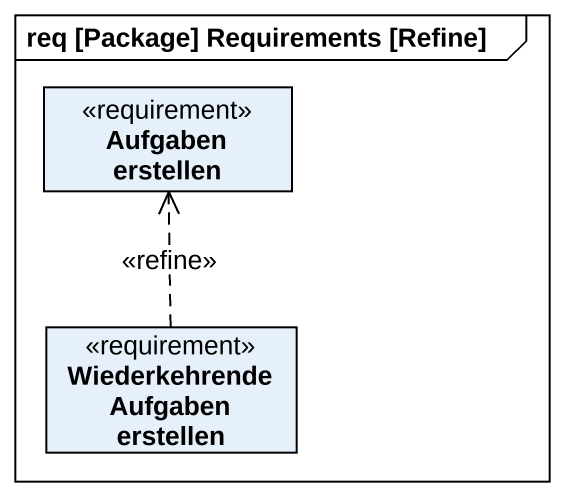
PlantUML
@startuml
mainframe req [Package] Requirements [Refine]
hide circle
hide empty members
class "Aufgaben erstellen" as Aufgaben_erstellen <<requirement>>
class "Wiederkehrende Aufgaben erstellen" as Wiederkehrende_Aufgaben <<requirement>>
Wiederkehrende_Aufgaben .up.> Aufgaben_erstellen : <<refine>>
@enduml
